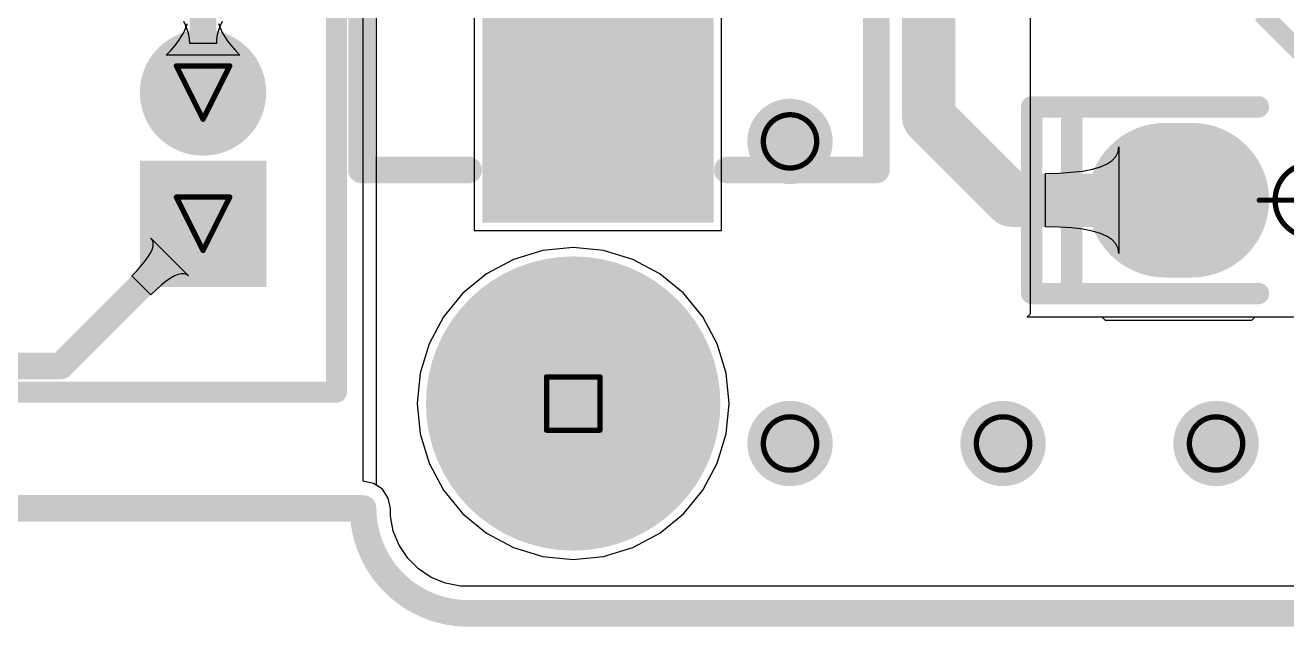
# Model space of a CAD drawing. Header units: millimetres. Extents: x -1.72 to 0.75, y -0.35 to 1.04.
# Drawn here: x -0.1266 to 0.3462, y -0.005 to 0.2206 of the extents above; entities that cross this region are included whole.
import ezdxf

# ---------------------------------------------------------------- set-up
doc = ezdxf.new("R2010")
doc.units = ezdxf.units.MM
doc.header["$MEASUREMENT"] = 0
for name, color, linetype in [('BottomLayer', 5, 'Continuous'), ('BottomSolder', 6, 'Continuous'), ('DrillDrawing', 1, 'Continuous'), ('Mechanical1', 6, 'Continuous'), ('Mechanical15', 56, 'Continuous'), ('MultiLayer', 9, 'Continuous'), ('PadHoleLayer', 156, 'Continuous'), ('TopLayer', 1, 'Continuous'), ('TopOverlay', 2, 'Continuous'), ('TopPaste', 8, 'Continuous'), ('TopSolder', 216, 'Continuous'), ('ViaHoleLayer', 16, 'Continuous')]:
    doc.layers.add(name, color=color, linetype=linetype)

# ---------------------------------------------------------------- blocks, each defined once
blk = doc.blocks.new('MX_1_25_LI_10P_3')
at = {"layer": 'BottomLayer', "const_width": 0.01969}
blk.add_lwpolyline([(-0.18248, 0, 1), (-0.1628, 0, 1)], format="xyb", close=True, dxfattribs=at)
at = {"layer": 'BottomLayer'}
blk.add_solid([(-0.20217, -0.01969), (-0.20217, 0.01969), (-0.24154, -0.01969), (-0.24154, 0.01969)], dxfattribs=at)
at = {"layer": 'BottomSolder', "const_width": 0.02369}
blk.add_lwpolyline([(-0.18448, 0, 1), (-0.1608, 0, 1)], format="xyb", close=True, dxfattribs=at)
at = {"layer": 'BottomSolder'}
blk.add_solid([(-0.19817, -0.02369), (-0.19817, 0.02369), (-0.24554, -0.02369), (-0.24554, 0.02369)], dxfattribs=at)
at = {"layer": 'MultiLayer', "const_width": 0.01969}
blk.add_lwpolyline([(-0.18248, 0, 1), (-0.1628, 0, 1)], format="xyb", close=True, dxfattribs=at)
at = {"layer": 'MultiLayer'}
blk.add_solid([(-0.20217, -0.01969), (-0.20217, 0.01969), (-0.24154, -0.01969), (-0.24154, 0.01969)], dxfattribs=at)
at = {"layer": 'PadHoleLayer', "const_width": 0.00984}
for points in [[(-0.22677, 0, 1), (-0.21693, 0, 1)], [(-0.17756, 0, 1), (-0.16772, 0, 1)]]:
    blk.add_lwpolyline(points, format="xyb", close=True, dxfattribs=at)
at = {"layer": 'TopLayer', "const_width": 0.01969}
blk.add_lwpolyline([(-0.18248, 0, 1), (-0.1628, 0, 1)], format="xyb", close=True, dxfattribs=at)
at = {"layer": 'TopLayer'}
blk.add_solid([(-0.20217, -0.01969), (-0.20217, 0.01969), (-0.24154, -0.01969), (-0.24154, 0.01969)], dxfattribs=at)
at = {"layer": 'TopOverlay', "const_width": 0.00787}
for points in [[(-0.285, 0.085), (-0.285, -0.05)], [(-0.285, -0.05), (0.285, -0.05)]]:
    blk.add_lwpolyline(points, dxfattribs=at)
at = {"layer": 'TopOverlay', "const_width": 0.00394}
blk.add_lwpolyline([(-0.28697, -0.05, 1), (-0.28303, -0.05, 1)], format="xyb", close=True, dxfattribs=at)
blk.add_lwpolyline([(-0.28697, -0.05, 1), (-0.28303, -0.05, 1)], format="xyb", close=True, dxfattribs=at)
at = {"layer": 'TopSolder', "const_width": 0.02369}
blk.add_lwpolyline([(-0.18448, 0, 1), (-0.1608, 0, 1)], format="xyb", close=True, dxfattribs=at)
at = {"layer": 'TopSolder'}
blk.add_solid([(-0.19817, -0.02369), (-0.19817, 0.02369), (-0.24554, -0.02369), (-0.24554, 0.02369)], dxfattribs=at)
blk = doc.blocks.new('LED_0805G_40')
at = {"layer": 'Mechanical15', "const_width": 0.00197}
for points in [[(0, 0.01969), (0, -0.01969)], [(0.01969, 0), (-0.01969, 0)]]:
    blk.add_lwpolyline(points, dxfattribs=at)
at = {"layer": 'Mechanical15'}
for points, const_width in [([(-0.00049, 0.01969, 1), (0.00049, 0.01969, 1)], 0.000984), ([(0.01378, 0, 1), (-0.01378, 0, 1)], 0.00197), ([(-0.02018, 0, 1), (-0.01919, 0, 1)], 0.000984), ([(-0.01427, 0, 1), (-0.01329, 0, 1)], 0.000984), ([(0.01329, 0, 1), (0.01427, 0, 1)], 0.000984), ([(0.01919, 0, 1), (0.02018, 0, 1)], 0.000984), ([(-0.00049, -0.01969, 1), (0.00049, -0.01969, 1)], 0.000984)]:
    blk.add_lwpolyline(points, format="xyb", close=True, dxfattribs=dict(at, const_width=const_width))
at = {"layer": 'TopLayer', "const_width": 0.05}
blk.add_lwpolyline([(0.055, 0), (0.045, 0)], dxfattribs=at)
at = {"layer": 'TopLayer', "const_width": 0.025}
for points in [[(0.0325, 0, 1), (0.0575, 0, 1)], [(0.0425, 0, 1), (0.0675, 0, 1)]]:
    blk.add_lwpolyline(points, format="xyb", close=True, dxfattribs=at)
at = {"layer": 'TopLayer'}
blk.add_solid([(-0.08, -0.025), (-0.02, -0.025), (-0.08, 0.025), (-0.02, 0.025)], dxfattribs=at)
at = {"layer": 'TopOverlay', "const_width": 0.008}
for points in [[(-0.02, 0.035), (-0.09, 0.035)], [(-0.09, 0.035), (-0.09, -0.035)], [(0.105, 0.035), (0.02, 0.035)], [(0.09, 0.035), (0.09, -0.035)], [(0.105, 0.035), (0.105, -0.035)], [(-0.02, -0.035), (-0.09, -0.035)], [(0.105, -0.035), (0.02, -0.035)]]:
    blk.add_lwpolyline(points, dxfattribs=at)
at = {"layer": 'TopOverlay', "const_width": 0.004}
for points in [[(-0.092, 0.035, 1), (-0.088, 0.035, 1)], [(-0.092, 0.035, 1), (-0.088, 0.035, 1)], [(-0.022, 0.035, 1), (-0.018, 0.035, 1)], [(0.018, 0.035, 1), (0.022, 0.035, 1)], [(0.088, 0.035, 1), (0.092, 0.035, 1)], [(0.103, 0.035, 1), (0.107, 0.035, 1)], [(0.103, 0.035, 1), (0.107, 0.035, 1)], [(-0.092, -0.035, 1), (-0.088, -0.035, 1)], [(-0.092, -0.035, 1), (-0.088, -0.035, 1)], [(-0.022, -0.035, 1), (-0.018, -0.035, 1)], [(0.018, -0.035, 1), (0.022, -0.035, 1)], [(0.088, -0.035, 1), (0.092, -0.035, 1)], [(0.103, -0.035, 1), (0.107, -0.035, 1)], [(0.103, -0.035, 1), (0.107, -0.035, 1)]]:
    blk.add_lwpolyline(points, format="xyb", close=True, dxfattribs=at)
at = {"layer": 'TopPaste', "const_width": 0.05}
blk.add_lwpolyline([(0.055, 0), (0.045, 0)], dxfattribs=at)
at = {"layer": 'TopPaste', "const_width": 0.025}
for points in [[(0.0325, 0, 1), (0.0575, 0, 1)], [(0.0425, 0, 1), (0.0675, 0, 1)]]:
    blk.add_lwpolyline(points, format="xyb", close=True, dxfattribs=at)
at = {"layer": 'TopPaste'}
blk.add_solid([(-0.08, -0.025), (-0.02, -0.025), (-0.08, 0.025), (-0.02, 0.025)], dxfattribs=at)
at = {"layer": 'TopSolder', "const_width": 0.058}
blk.add_lwpolyline([(0.055, 0), (0.045, 0)], dxfattribs=at)
at = {"layer": 'TopSolder', "const_width": 0.029}
for points in [[(0.0305, 0, 1), (0.0595, 0, 1)], [(0.0405, 0, 1), (0.0695, 0, 1)]]:
    blk.add_lwpolyline(points, format="xyb", close=True, dxfattribs=at)
at = {"layer": 'TopSolder'}
blk.add_solid([(-0.084, -0.029), (-0.016, -0.029), (-0.084, 0.029), (-0.016, 0.029)], dxfattribs=at)
blk = doc.blocks.new('FPC_SMD_P0_50_14P_QCHF_SM_H2_0_45')
at = {"layer": 'TopLayer'}
for points in [[(-0.15355, 0.10138), (-0.22441, 0.10138), (-0.15355, 0.02264), (-0.22441, 0.02264)], [(0.22441, 0.10138), (0.15355, 0.10138), (0.22441, 0.02264), (0.15355, 0.02264)], [(-0.12204, -0.03839), (-0.13386, -0.03839), (-0.12204, -0.08563), (-0.13386, -0.08563)], [(-0.10236, -0.03839), (-0.11418, -0.03839), (-0.10236, -0.08563), (-0.11418, -0.08563)], [(-0.08267, -0.03839), (-0.09449, -0.03839), (-0.08267, -0.08563), (-0.09449, -0.08563)], [(-0.06299, -0.03839), (-0.07481, -0.03839), (-0.06299, -0.08563), (-0.07481, -0.08563)], [(-0.0433, -0.03839), (-0.05512, -0.03839), (-0.0433, -0.08563), (-0.05512, -0.08563)], [(-0.02362, -0.03839), (-0.03544, -0.03839), (-0.02362, -0.08563), (-0.03544, -0.08563)], [(-0.00393, -0.03839), (-0.01575, -0.03839), (-0.00393, -0.08563), (-0.01575, -0.08563)], [(0.01575, -0.03839), (0.00393, -0.03839), (0.01575, -0.08563), (0.00393, -0.08563)], [(0.03544, -0.03839), (0.02362, -0.03839), (0.03544, -0.08563), (0.02362, -0.08563)], [(0.05512, -0.03839), (0.0433, -0.03839), (0.05512, -0.08563), (0.0433, -0.08563)], [(0.07481, -0.03839), (0.06299, -0.03839), (0.07481, -0.08563), (0.06299, -0.08563)], [(0.09449, -0.03839), (0.08267, -0.03839), (0.09449, -0.08563), (0.08267, -0.08563)], [(0.11418, -0.03839), (0.10236, -0.03839), (0.11418, -0.08563), (0.10236, -0.08563)], [(0.13386, -0.03839), (0.12204, -0.03839), (0.13386, -0.08563), (0.12204, -0.08563)]]:
    blk.add_solid(points, dxfattribs=at)
at = {"layer": 'TopOverlay', "const_width": 0.01}
for points in [[(-0.20866, 0.15059), (-0.20866, 0.11048)], [(-0.20866, 0.15059), (0.20866, 0.15059)], [(0.20866, 0.15059), (0.20866, 0.11048)], [(-0.20866, 0.01354), (-0.20866, -0.04233)], [(0.20866, 0.01354), (0.20866, -0.04233)], [(-0.20866, -0.04233), (-0.14296, -0.04233)], [(0.14296, -0.04233), (0.20866, -0.04233)]]:
    blk.add_lwpolyline(points, dxfattribs=at)
at = {"layer": 'TopOverlay', "const_width": 0.005}
for points in [[(-0.21116, 0.15059, 1), (-0.20616, 0.15059, 1)], [(-0.21116, 0.15059, 1), (-0.20616, 0.15059, 1)], [(0.20616, 0.15059, 1), (0.21116, 0.15059, 1)], [(0.20616, 0.15059, 1), (0.21116, 0.15059, 1)], [(-0.21116, 0.11048, 1), (-0.20616, 0.11048, 1)], [(0.20616, 0.11048, 1), (0.21116, 0.11048, 1)], [(-0.21116, 0.01354, 1), (-0.20616, 0.01354, 1)], [(0.20616, 0.01354, 1), (0.21116, 0.01354, 1)], [(-0.21116, -0.04233, 1), (-0.20616, -0.04233, 1)], [(-0.21116, -0.04233, 1), (-0.20616, -0.04233, 1)], [(-0.14546, -0.04233, 1), (-0.14046, -0.04233, 1)], [(0.14046, -0.04233, 1), (0.14546, -0.04233, 1)], [(0.20616, -0.04233, 1), (0.21116, -0.04233, 1)], [(0.20616, -0.04233, 1), (0.21116, -0.04233, 1)]]:
    blk.add_lwpolyline(points, format="xyb", close=True, dxfattribs=at)
at = {"layer": 'TopPaste'}
for points in [[(-0.15355, 0.10138), (-0.22441, 0.10138), (-0.15355, 0.02264), (-0.22441, 0.02264)], [(0.22441, 0.10138), (0.15355, 0.10138), (0.22441, 0.02264), (0.15355, 0.02264)], [(-0.12204, -0.03839), (-0.13386, -0.03839), (-0.12204, -0.08563), (-0.13386, -0.08563)], [(-0.10236, -0.03839), (-0.11418, -0.03839), (-0.10236, -0.08563), (-0.11418, -0.08563)], [(-0.08267, -0.03839), (-0.09449, -0.03839), (-0.08267, -0.08563), (-0.09449, -0.08563)], [(-0.06299, -0.03839), (-0.07481, -0.03839), (-0.06299, -0.08563), (-0.07481, -0.08563)], [(-0.0433, -0.03839), (-0.05512, -0.03839), (-0.0433, -0.08563), (-0.05512, -0.08563)], [(-0.02362, -0.03839), (-0.03544, -0.03839), (-0.02362, -0.08563), (-0.03544, -0.08563)], [(-0.00393, -0.03839), (-0.01575, -0.03839), (-0.00393, -0.08563), (-0.01575, -0.08563)], [(0.01575, -0.03839), (0.00393, -0.03839), (0.01575, -0.08563), (0.00393, -0.08563)], [(0.03544, -0.03839), (0.02362, -0.03839), (0.03544, -0.08563), (0.02362, -0.08563)], [(0.05512, -0.03839), (0.0433, -0.03839), (0.05512, -0.08563), (0.0433, -0.08563)], [(0.07481, -0.03839), (0.06299, -0.03839), (0.07481, -0.08563), (0.06299, -0.08563)], [(0.09449, -0.03839), (0.08267, -0.03839), (0.09449, -0.08563), (0.08267, -0.08563)], [(0.11418, -0.03839), (0.10236, -0.03839), (0.11418, -0.08563), (0.10236, -0.08563)], [(0.13386, -0.03839), (0.12204, -0.03839), (0.13386, -0.08563), (0.12204, -0.08563)]]:
    blk.add_solid(points, dxfattribs=at)
at = {"layer": 'TopSolder'}
for points in [[(-0.14955, 0.10538), (-0.22841, 0.10538), (-0.14955, 0.01864), (-0.22841, 0.01864)], [(0.22841, 0.10538), (0.14955, 0.10538), (0.22841, 0.01864), (0.14955, 0.01864)], [(-0.11804, -0.03439), (-0.13786, -0.03439), (-0.11804, -0.08963), (-0.13786, -0.08963)], [(-0.09836, -0.03439), (-0.11818, -0.03439), (-0.09836, -0.08963), (-0.11818, -0.08963)], [(-0.07867, -0.03439), (-0.09849, -0.03439), (-0.07867, -0.08963), (-0.09849, -0.08963)], [(-0.05899, -0.03439), (-0.07881, -0.03439), (-0.05899, -0.08963), (-0.07881, -0.08963)], [(-0.0393, -0.03439), (-0.05912, -0.03439), (-0.0393, -0.08963), (-0.05912, -0.08963)], [(-0.01962, -0.03439), (-0.03944, -0.03439), (-0.01962, -0.08963), (-0.03944, -0.08963)], [(0.00007, -0.03439), (-0.01975, -0.03439), (0.00007, -0.08963), (-0.01975, -0.08963)], [(0.01975, -0.03439), (-0.00007, -0.03439), (0.01975, -0.08963), (-0.00007, -0.08963)], [(0.03944, -0.03439), (0.01962, -0.03439), (0.03944, -0.08963), (0.01962, -0.08963)], [(0.05912, -0.03439), (0.0393, -0.03439), (0.05912, -0.08963), (0.0393, -0.08963)], [(0.07881, -0.03439), (0.05899, -0.03439), (0.07881, -0.08963), (0.05899, -0.08963)], [(0.09849, -0.03439), (0.07867, -0.03439), (0.09849, -0.08963), (0.07867, -0.08963)], [(0.11818, -0.03439), (0.09836, -0.03439), (0.11818, -0.08963), (0.09836, -0.08963)], [(0.13786, -0.03439), (0.11804, -0.03439), (0.13786, -0.08963), (0.11804, -0.08963)]]:
    blk.add_solid(points, dxfattribs=at)

msp = doc.modelspace()

# ---------------------------------------------------------------- linework, layer by layer
at = {"layer": 'BottomLayer'}
for p, q in [((0, 0.04957), (0, 0.69847)), ((0.07874, 0.1372), (0.06733, 0.13608)), ((0.09015, 0.13608), (0.07874, 0.1372)), ((0.05637, 0.13275), (0.04626, 0.12735)), ((0.06733, 0.13608), (0.05637, 0.13275)), ((0.10111, 0.13275), (0.09015, 0.13608)), ((0.11122, 0.12735), (0.10111, 0.13275)), ((0.04626, 0.12735), (0.0374, 0.12008)), ((0.12008, 0.12008), (0.11122, 0.12735)), ((0.0374, 0.12008), (0.03013, 0.11122)), ((0.12735, 0.11122), (0.12008, 0.12008)), ((0.03013, 0.11122), (0.02473, 0.10111)), ((0.13275, 0.10111), (0.12735, 0.11122)), ((0.02473, 0.10111), (0.0214, 0.09015)), ((0.13608, 0.09015), (0.13275, 0.10111)), ((0.0214, 0.09015), (0.02028, 0.07874)), ((0.1372, 0.07874), (0.13608, 0.09015)), ((0.02028, 0.07874), (0.0214, 0.06733)), ((0.13608, 0.06733), (0.1372, 0.07874)), ((0.0214, 0.06733), (0.02473, 0.05637)), ((0.13275, 0.05637), (0.13608, 0.06733)), ((0.02473, 0.05637), (0.03013, 0.04626)), ((0.12735, 0.04626), (0.13275, 0.05637)), ((0.0039, 0.04879), (0, 0.04957)), ((0.00721, 0.04658), (0.0039, 0.04879)), ((0.00942, 0.04327), (0.00721, 0.04658)), ((0.0102, 0.03937), (0.00942, 0.04327)), ((0.03013, 0.04626), (0.0374, 0.0374)), ((0.12008, 0.0374), (0.12735, 0.04626)), ((0.0102, 0.0365), (0.0102, 0.03937)), ((0.01132, 0.03086), (0.0102, 0.0365)), ((0.0374, 0.0374), (0.04626, 0.03013)), ((0.11122, 0.03013), (0.12008, 0.0374)), ((0.01352, 0.02555), (0.01132, 0.03086)), ((0.04626, 0.03013), (0.05637, 0.02473)), ((0.10111, 0.02473), (0.11122, 0.03013)), ((0.01671, 0.02077), (0.01352, 0.02555)), ((0.05637, 0.02473), (0.06733, 0.0214)), ((0.09015, 0.0214), (0.10111, 0.02473)), ((0.02077, 0.01671), (0.01671, 0.02077)), ((0.06733, 0.0214), (0.07874, 0.02028)), ((0.07874, 0.02028), (0.09015, 0.0214)), ((0.02555, 0.01352), (0.02077, 0.01671)), ((0.03086, 0.01132), (0.02555, 0.01352)), ((0.0365, 0.0102), (0.03086, 0.01132)), ((0.71153, 0.0102), (0.0365, 0.0102))]:
    msp.add_line(p, q, dxfattribs=at)
for points, const_width in [([(0.154, 0.17705, 1), (0.166, 0.17705, 1)], 0.012), ([(0.05315, 0.07874, 1), (0.10433, 0.07874, 1)], 0.05118), ([(0.154, 0.06375, 1), (0.166, 0.06375, 1)], 0.012), ([(0.23384, 0.06375, 1), (0.24584, 0.06375, 1)], 0.012), ([(0.31368, 0.06375, 1), (0.32568, 0.06375, 1)], 0.012)]:
    msp.add_lwpolyline(points, format="xyb", close=True, dxfattribs=dict(at, const_width=const_width))
at = {"layer": 'BottomSolder'}
for points, const_width in [([(0.152, 0.17705, 1), (0.168, 0.17705, 1)], 0.016), ([(0.05115, 0.07874, 1), (0.10633, 0.07874, 1)], 0.05518), ([(0.152, 0.06375, 1), (0.168, 0.06375, 1)], 0.016), ([(0.23184, 0.06375, 1), (0.24784, 0.06375, 1)], 0.016), ([(0.31168, 0.06375, 1), (0.32768, 0.06375, 1)], 0.016)]:
    msp.add_lwpolyline(points, format="xyb", close=True, dxfattribs=dict(at, const_width=const_width))
at = {"layer": 'DrillDrawing'}
for points, const_width in [([(-0.07, 0.20537), (-0.05, 0.20537)], 0.002), ([(-0.07, 0.20537), (-0.06, 0.18537)], 0.002), ([(-0.06, 0.18537), (-0.05, 0.20537)], 0.002), ([(-0.07, 0.15616), (-0.05, 0.15616)], 0.002), ([(-0.07, 0.15616), (-0.06, 0.13616)], 0.002), ([(-0.06, 0.13616), (-0.05, 0.15616)], 0.002), ([(0.06874, 0.08874), (0.08874, 0.08874)], 0.002), ([(0.06874, 0.06874), (0.06874, 0.08874)], 0.002), ([(0.08874, 0.06874), (0.08874, 0.08874)], 0.002), ([(0.06874, 0.06874), (0.08874, 0.06874)], 0.002), ([(-0.14, 0.03937), (-0.03, 0.03937)], 0.006), ([(-0.03, 0.03937), (0, 0.03937)], 0.006), ([(0.03937, 0), (0.70866, 0)], 0.006)]:
    msp.add_lwpolyline(points, dxfattribs=dict(at, const_width=const_width))
for points, const_width in [([(-0.0705, 0.20537, 1), (-0.0695, 0.20537, 1)], 0.001), ([(-0.0705, 0.20537, 1), (-0.0695, 0.20537, 1)], 0.001), ([(-0.0505, 0.20537, 1), (-0.0495, 0.20537, 1)], 0.001), ([(-0.0505, 0.20537, 1), (-0.0495, 0.20537, 1)], 0.001), ([(-0.0605, 0.18537, 1), (-0.0595, 0.18537, 1)], 0.001), ([(-0.0605, 0.18537, 1), (-0.0595, 0.18537, 1)], 0.001), ([(0.17, 0.17705, 1), (0.15, 0.17705, 1)], 0.002), ([(0.1495, 0.17705, 1), (0.1505, 0.17705, 1)], 0.001), ([(0.1695, 0.17705, 1), (0.1705, 0.17705, 1)], 0.001), ([(-0.0705, 0.15616, 1), (-0.0695, 0.15616, 1)], 0.001), ([(-0.0705, 0.15616, 1), (-0.0695, 0.15616, 1)], 0.001), ([(-0.0505, 0.15616, 1), (-0.0495, 0.15616, 1)], 0.001), ([(-0.0505, 0.15616, 1), (-0.0495, 0.15616, 1)], 0.001), ([(-0.0605, 0.13616, 1), (-0.0595, 0.13616, 1)], 0.001), ([(-0.0605, 0.13616, 1), (-0.0595, 0.13616, 1)], 0.001), ([(0.06824, 0.08874, 1), (0.06924, 0.08874, 1)], 0.001), ([(0.06824, 0.08874, 1), (0.06924, 0.08874, 1)], 0.001), ([(0.08824, 0.08874, 1), (0.08924, 0.08874, 1)], 0.001), ([(0.08824, 0.08874, 1), (0.08924, 0.08874, 1)], 0.001), ([(0.17, 0.06375, 1), (0.15, 0.06375, 1)], 0.002), ([(0.24984, 0.06375, 1), (0.22984, 0.06375, 1)], 0.002), ([(0.32968, 0.06375, 1), (0.30968, 0.06375, 1)], 0.002), ([(0.06824, 0.06874, 1), (0.06924, 0.06874, 1)], 0.001), ([(0.06824, 0.06874, 1), (0.06924, 0.06874, 1)], 0.001), ([(0.08824, 0.06874, 1), (0.08924, 0.06874, 1)], 0.001), ([(0.08824, 0.06874, 1), (0.08924, 0.06874, 1)], 0.001), ([(0.1495, 0.06375, 1), (0.1505, 0.06375, 1)], 0.001), ([(0.1695, 0.06375, 1), (0.1705, 0.06375, 1)], 0.001), ([(0.22934, 0.06375, 1), (0.23034, 0.06375, 1)], 0.001), ([(0.24934, 0.06375, 1), (0.25034, 0.06375, 1)], 0.001), ([(0.30918, 0.06375, 1), (0.31018, 0.06375, 1)], 0.001), ([(0.32918, 0.06375, 1), (0.33018, 0.06375, 1)], 0.001), ([(-0.0315, 0.03937, 1), (-0.0285, 0.03937, 1)], 0.003), ([(-0.0315, 0.03937, 1), (-0.0285, 0.03937, 1)], 0.003), ([(-0.0015, 0.03937, 1), (0.0015, 0.03937, 1)], 0.003), ([(-0.0015, 0.03937, 1), (0.0015, 0.03937, 1)], 0.003), ([(0.03787, 0, 1), (0.04087, 0, 1)], 0.003), ([(0.03787, 0, 1), (0.04087, 0, 1)], 0.003)]:
    msp.add_lwpolyline(points, format="xyb", close=True, dxfattribs=dict(at, const_width=const_width))
at = {"layer": 'DrillDrawing', "const_width": 0.006}
msp.add_lwpolyline([(0.03937, 0, -0.414214), (0, 0.03937)], format="xyb", dxfattribs=at)
at = {"layer": 'Mechanical1', "const_width": 0.01}
for points in [[(-0.14, 0.03937), (0, 0.03937)], [(0.03937, 0), (0.70866, 0)]]:
    msp.add_lwpolyline(points, dxfattribs=at)
at = {"layer": 'Mechanical1', "const_width": 0.005}
for points in [[(-0.0025, 0.03937, 1), (0.0025, 0.03937, 1)], [(-0.0025, 0.03937, 1), (0.0025, 0.03937, 1)], [(0.03687, 0, 1), (0.04187, 0, 1)], [(0.03687, 0, 1), (0.04187, 0, 1)]]:
    msp.add_lwpolyline(points, format="xyb", close=True, dxfattribs=at)
at = {"layer": 'Mechanical1', "const_width": 0.01}
msp.add_lwpolyline([(0.03937, 0, -0.414214), (0, 0.03937)], format="xyb", dxfattribs=at)
at = {"layer": 'MultiLayer'}
for points, const_width in [([(0.154, 0.17705, 1), (0.166, 0.17705, 1)], 0.012), ([(0.05315, 0.07874, 1), (0.10433, 0.07874, 1)], 0.05118), ([(0.154, 0.06375, 1), (0.166, 0.06375, 1)], 0.012), ([(0.23384, 0.06375, 1), (0.24584, 0.06375, 1)], 0.012), ([(0.31368, 0.06375, 1), (0.32568, 0.06375, 1)], 0.012)]:
    msp.add_lwpolyline(points, format="xyb", close=True, dxfattribs=dict(at, const_width=const_width))
at = {"layer": 'PadHoleLayer', "const_width": 0.04724}
msp.add_lwpolyline([(0.05512, 0.07874, 1), (0.10236, 0.07874, 1)], format="xyb", close=True, dxfattribs=at)
at = {"layer": 'TopLayer'}
for p, q in [((0.005, 0.04806), (0.005, 0.50159)), ((0.25, 0.23685), (0.25, 0.11229)), ((0.04162, 0.22846), (0.04162, 0.14359)), ((0.13436, 0.14359), (0.13436, 0.22846)), ((-0.06816, 0.21625), (-0.06719, 0.21793)), ((-0.0664, 0.22035), (-0.06719, 0.22203)), ((-0.06719, 0.21793), (-0.0664, 0.21961)), ((-0.0664, 0.21961), (-0.06579, 0.22127)), ((-0.06579, 0.21869), (-0.0664, 0.22035)), ((-0.06535, 0.21703), (-0.06579, 0.21869)), ((-0.05421, 0.21869), (-0.05465, 0.21703)), ((-0.05421, 0.22127), (-0.0536, 0.21961)), ((-0.0536, 0.22035), (-0.05421, 0.21869)), ((-0.05281, 0.22203), (-0.0536, 0.22035)), ((-0.0536, 0.21961), (-0.05281, 0.21793)), ((-0.05281, 0.21793), (-0.05184, 0.21625)), ((0.25, 0.22114), (0.25, 0.11229)), ((-0.07211, 0.21115), (-0.07062, 0.21286)), ((-0.07062, 0.21286), (-0.0693, 0.21456)), ((-0.0693, 0.21456), (-0.06816, 0.21625)), ((-0.06509, 0.21538), (-0.06535, 0.21703)), ((-0.065, 0.21374), (-0.06509, 0.21538)), ((-0.055, 0.21374), (-0.065, 0.21374)), ((-0.05491, 0.21538), (-0.055, 0.21374)), ((-0.05465, 0.21703), (-0.05491, 0.21538)), ((-0.05184, 0.21625), (-0.0507, 0.21456)), ((-0.0507, 0.21456), (-0.04938, 0.21286)), ((-0.04938, 0.21286), (-0.04789, 0.21115)), ((-0.07378, 0.20943), (-0.07211, 0.21115)), ((-0.04622, 0.20943), (-0.07378, 0.20943)), ((-0.04789, 0.21115), (-0.04622, 0.20943)), ((0.28299, 0.1731), (0.28327, 0.175)), ((0.28327, 0.175), (0.28327, 0.135)), ((0.28079, 0.1699), (0.28217, 0.1714)), ((0.28217, 0.1714), (0.28299, 0.1731)), ((0.26094, 0.1651), (0.26976, 0.1659)), ((0.26976, 0.1659), (0.27335, 0.1666)), ((0.27335, 0.1666), (0.27638, 0.1675)), ((0.27638, 0.1675), (0.27886, 0.1686)), ((0.27886, 0.1686), (0.28079, 0.1699)), ((0.25571, 0.165), (0.26094, 0.1651)), ((0.25571, 0.145), (0.25571, 0.165)), ((0.04162, 0.14359), (0.13436, 0.14359)), ((0.26094, 0.1449), (0.25571, 0.145)), ((0.26563, 0.1446), (0.26094, 0.1449)), ((0.26976, 0.1441), (0.26563, 0.1446)), ((0.27335, 0.1434), (0.26976, 0.1441)), ((0.27638, 0.1425), (0.27335, 0.1434)), ((0.27886, 0.1414), (0.27638, 0.1425)), ((-0.079, 0.13996), (-0.07956, 0.14074)), ((-0.07956, 0.14074), (-0.06542, 0.1266)), ((-0.07872, 0.13904), (-0.079, 0.13996)), ((-0.079, 0.13678), (-0.07872, 0.13798)), ((-0.07872, 0.13798), (-0.07872, 0.13904)), ((0.07874, 0.1372), (0.06733, 0.13608)), ((0.09015, 0.13608), (0.07874, 0.1372)), ((0.28079, 0.1401), (0.27886, 0.1414)), ((0.28217, 0.1386), (0.28079, 0.1401)), ((0.28299, 0.1369), (0.28217, 0.1386)), ((-0.08154, 0.13232), (-0.08041, 0.13395)), ((-0.08041, 0.13395), (-0.07956, 0.13543)), ((-0.07956, 0.13543), (-0.079, 0.13678)), ((0.05637, 0.13275), (0.04626, 0.12735)), ((0.06733, 0.13608), (0.05637, 0.13275)), ((0.10111, 0.13275), (0.09015, 0.13608)), ((0.11122, 0.12735), (0.10111, 0.13275)), ((0.28327, 0.135), (0.28299, 0.1369)), ((-0.08664, 0.1266), (-0.08466, 0.12865)), ((-0.08466, 0.12865), (-0.08154, 0.13232)), ((-0.07956, 0.11952), (-0.08664, 0.1266)), ((-0.07561, 0.1232), (-0.07956, 0.11952)), ((-0.07384, 0.12462), (-0.07561, 0.1232)), ((-0.07221, 0.12575), (-0.07384, 0.12462)), ((-0.07073, 0.1266), (-0.07221, 0.12575)), ((-0.06938, 0.12716), (-0.07073, 0.1266)), ((-0.06818, 0.12744), (-0.06938, 0.12716)), ((-0.06712, 0.12744), (-0.06818, 0.12744)), ((-0.0662, 0.12716), (-0.06712, 0.12744)), ((-0.06542, 0.1266), (-0.0662, 0.12716)), ((0.04626, 0.12735), (0.0374, 0.12008)), ((0.12008, 0.12008), (0.11122, 0.12735)), ((0.0374, 0.12008), (0.03013, 0.11122)), ((0.12735, 0.11122), (0.12008, 0.12008)), ((0.03013, 0.11122), (0.02473, 0.10111)), ((0.13275, 0.10111), (0.12735, 0.11122)), ((0.25, 0.11229), (0.24893, 0.11122)), ((0.25, 0.11229), (0.24893, 0.11122)), ((0.24893, 0.11122), (0.59794, 0.11122)), ((0.24893, 0.11122), (0.27686, 0.11122)), ((0.27686, 0.11122), (0.27809, 0.11)), ((0.27809, 0.11), (0.33309, 0.11)), ((0.33309, 0.11), (0.33431, 0.11122)), ((0.33431, 0.11122), (0.59794, 0.11122)), ((0.02473, 0.10111), (0.0214, 0.09015)), ((0.13608, 0.09015), (0.13275, 0.10111)), ((0.0214, 0.09015), (0.02028, 0.07874)), ((0.1372, 0.07874), (0.13608, 0.09015)), ((0.02028, 0.07874), (0.0214, 0.06733)), ((0.13608, 0.06733), (0.1372, 0.07874)), ((0.0214, 0.06733), (0.02473, 0.05637)), ((0.13275, 0.05637), (0.13608, 0.06733)), ((0.02473, 0.05637), (0.03013, 0.04626)), ((0.12735, 0.04626), (0.13275, 0.05637)), ((0.00721, 0.04658), (0.005, 0.04806)), ((0.00942, 0.04327), (0.00721, 0.04658)), ((0.0102, 0.03937), (0.00942, 0.04327)), ((0.03013, 0.04626), (0.0374, 0.0374)), ((0.12008, 0.0374), (0.12735, 0.04626)), ((0.0102, 0.0365), (0.0102, 0.03937)), ((0.01132, 0.03086), (0.0102, 0.0365)), ((0.0374, 0.0374), (0.04626, 0.03013)), ((0.11122, 0.03013), (0.12008, 0.0374)), ((0.01352, 0.02555), (0.01132, 0.03086)), ((0.04626, 0.03013), (0.05637, 0.02473)), ((0.10111, 0.02473), (0.11122, 0.03013)), ((0.01671, 0.02077), (0.01352, 0.02555)), ((0.05637, 0.02473), (0.06733, 0.0214)), ((0.09015, 0.0214), (0.10111, 0.02473)), ((0.02077, 0.01671), (0.01671, 0.02077)), ((0.06733, 0.0214), (0.07874, 0.02028)), ((0.07874, 0.02028), (0.09015, 0.0214)), ((0.02555, 0.01352), (0.02077, 0.01671)), ((0.03086, 0.01132), (0.02555, 0.01352)), ((0.0365, 0.0102), (0.03086, 0.01132)), ((0.71153, 0.0102), (0.0365, 0.0102))]:
    msp.add_line(p, q, dxfattribs=at)
for points, const_width in [([(0.21201, 0.18602), (0.21201, 0.24705)], 0.02), ([(-0.06, 0.19537), (-0.06, 0.24459)], 0.01), ([(0.33678, 0.225), (0.36178, 0.2)], 0.007), ([(0.21201, 0.18602), (0.24303, 0.155)], 0.02), ([(0.24303, 0.155), (0.30559, 0.155)], 0.02), ([(-0.11329, 0.09287), (-0.06, 0.14616)], 0.01), ([(-0.25981, 0.09287), (-0.11329, 0.09287)], 0.01)]:
    msp.add_lwpolyline(points, dxfattribs=dict(at, const_width=const_width))
for points, const_width in [([(-0.0625, 0.19537, 1), (-0.0575, 0.19537, 1)], 0.005), ([(0.20701, 0.18602, 1), (0.21701, 0.18602, 1)], 0.01), ([(0.20701, 0.18602, 1), (0.21701, 0.18602, 1)], 0.01), ([(0.154, 0.17705, 1), (0.166, 0.17705, 1)], 0.012), ([(0.23803, 0.155, 1), (0.24803, 0.155, 1)], 0.01), ([(0.23803, 0.155, 1), (0.24803, 0.155, 1)], 0.01), ([(0.30059, 0.155, 1), (0.31059, 0.155, 1)], 0.01), ([(-0.0625, 0.14616, 1), (-0.0575, 0.14616, 1)], 0.005), ([(0.05315, 0.07874, 1), (0.10433, 0.07874, 1)], 0.05118), ([(-0.11579, 0.09287, 1), (-0.11079, 0.09287, 1)], 0.005), ([(-0.11579, 0.09287, 1), (-0.11079, 0.09287, 1)], 0.005), ([(0.154, 0.06375, 1), (0.166, 0.06375, 1)], 0.012), ([(0.23384, 0.06375, 1), (0.24584, 0.06375, 1)], 0.012), ([(0.31368, 0.06375, 1), (0.32568, 0.06375, 1)], 0.012)]:
    msp.add_lwpolyline(points, format="xyb", close=True, dxfattribs=dict(at, const_width=const_width))
at = {"layer": 'TopSolder'}
for points, const_width in [([(0.152, 0.17705, 1), (0.168, 0.17705, 1)], 0.016), ([(0.05115, 0.07874, 1), (0.10633, 0.07874, 1)], 0.05518), ([(0.152, 0.06375, 1), (0.168, 0.06375, 1)], 0.016), ([(0.23184, 0.06375, 1), (0.24784, 0.06375, 1)], 0.016), ([(0.31168, 0.06375, 1), (0.32768, 0.06375, 1)], 0.016)]:
    msp.add_lwpolyline(points, format="xyb", close=True, dxfattribs=dict(at, const_width=const_width))
at = {"layer": 'ViaHoleLayer', "const_width": 0.006}
for points in [[(0.157, 0.17705, 1), (0.163, 0.17705, 1)], [(0.157, 0.06375, 1), (0.163, 0.06375, 1)], [(0.23684, 0.06375, 1), (0.24284, 0.06375, 1)], [(0.31668, 0.06375, 1), (0.32268, 0.06375, 1)]]:
    msp.add_lwpolyline(points, format="xyb", close=True, dxfattribs=at)

# ---------------------------------------------------------------- block references
for name, p, rotation in [('MX_1_25_LI_10P_3', (-0.06, 0.36801), 90), ('FPC_SMD_P0_50_14P_QCHF_SM_H2_0_45', (0.15, 0.375), 90), ('LED_0805G_40', (0.35559, 0.155), 180)]:
    msp.add_blockref(name, p, dxfattribs=dict(rotation=rotation))

doc.saveas('drawing.dxf')
